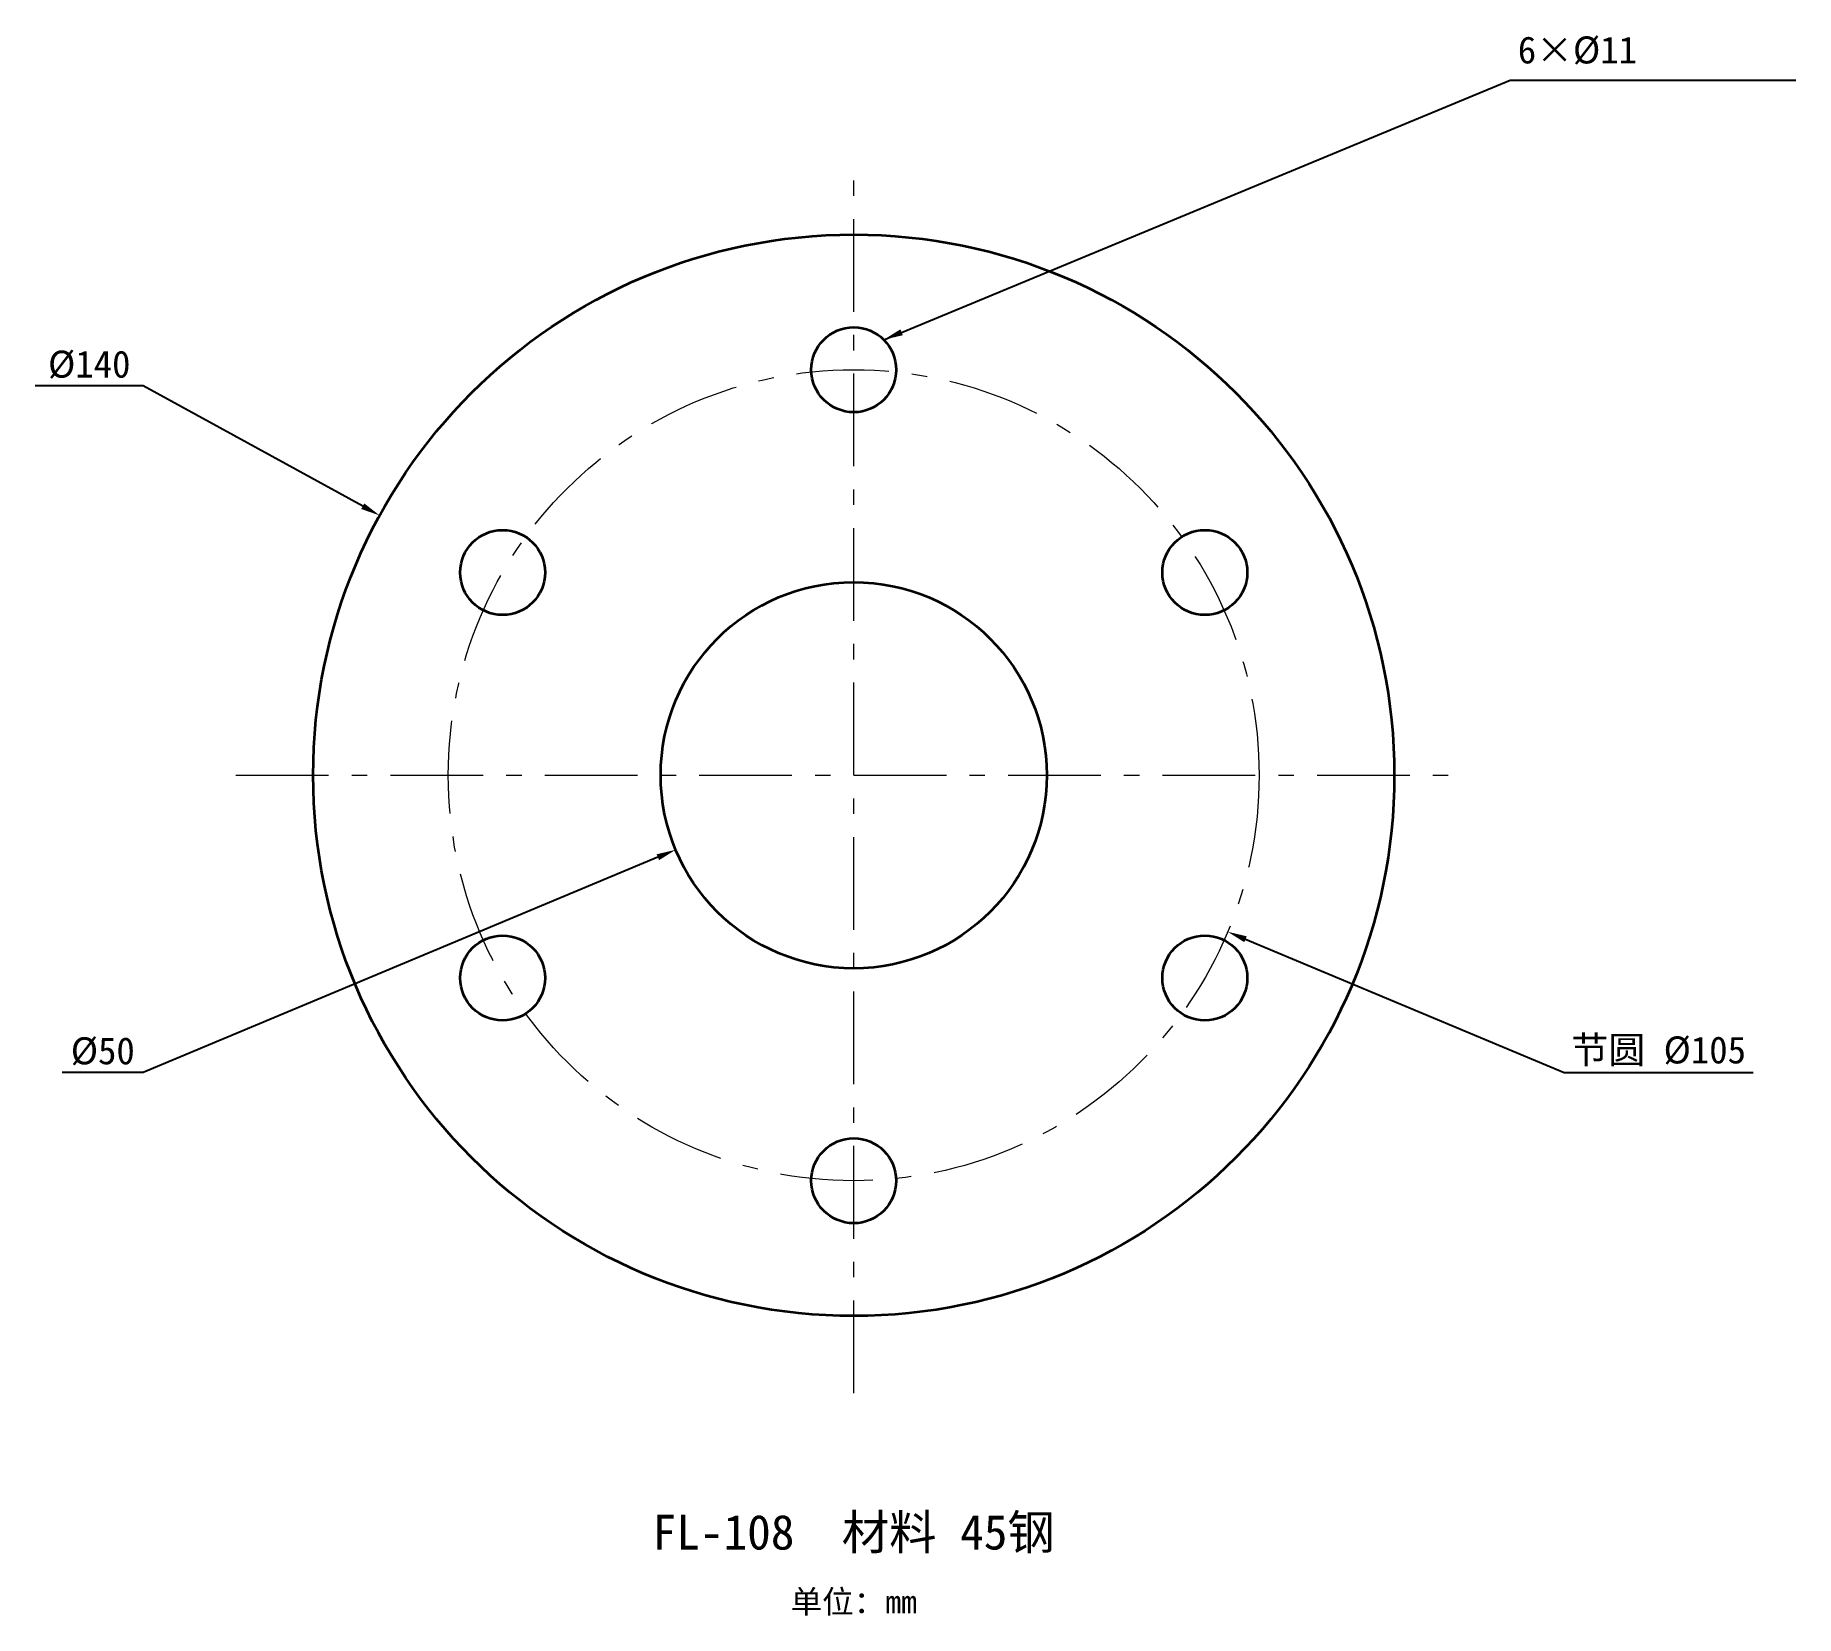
# Model space of a CAD drawing. Header units: millimetres. Extents: x -106 to 122, y -109 to 96.
import ezdxf
from ezdxf.enums import TextEntityAlignment as Align

# ---------------------------------------------------------------- set-up
doc = ezdxf.new("R2010")
doc.units = ezdxf.units.MM
doc.linetypes.add('CENTER', pattern=[20, 12, -3, 2, -3])
for name, color, linetype, lineweight in [('BOLT_HOLES', 7, 'CONTINUOUS', 35), ('BORE', 7, 'CONTINUOUS', 35), ('CENTER', 7, 'CENTER', 18), ('DIMENSIONS', 7, 'CONTINUOUS', 18), ('NOTES', 7, 'CONTINUOUS', 25), ('OUTLINE', 7, 'CONTINUOUS', 35)]:
    doc.layers.add(name, color=color, linetype=linetype, lineweight=lineweight)
doc.styles.add('CN', font='simsun.ttc')
doc.dimstyles.new('FLANGE_DIM', dxfattribs={"dimtxt": 3.5, "dimasz": 2.5, "dimexe": 1.25, "dimexo": 0.625, "dimgap": 1, "dimtad": 1, "dimtih": 1, "dimtoh": 1, "dimdec": 0, "dimtxsty": 'CN', "dimcen": 0, "dimclrd": 7, "dimclre": 7, "dimclrt": 7, "dimazin": 3, "dimtfac": 1, "dimtofl": 0, "dimtmove": 1, "dimatfit": 3})

msp = doc.modelspace()

# ---------------------------------------------------------------- linework, layer by layer
at = {"layer": 'BOLT_HOLES'}
for centre in [(0, 52.5), (-45.47, 26.25), (45.47, 26.25), (-45.47, -26.25), (45.47, -26.25), (0, -52.5)]:
    msp.add_circle(centre, 5.5, dxfattribs=at)
at = {"layer": 'BORE'}
msp.add_circle((0, 0), 25, dxfattribs=at)
at = {"layer": 'CENTER', "linetype": 'CENTER'}
for p, q in [((0, -80), (0, 80)), ((-80, 0), (80, 0))]:
    msp.add_line(p, q, dxfattribs=at)
msp.add_circle((0, 0), 52.5, dxfattribs=at)
at = {"layer": 'OUTLINE'}
msp.add_circle((0, 0), 70, dxfattribs=at)

# ---------------------------------------------------------------- texts
at = {"layer": 'DIMENSIONS', "insert": (86, 92), "char_height": 3.5, "attachment_point": 7, "style": 'CN'}
msp.add_mtext('6×Ø11', dxfattribs=at)
at = {"layer": 'NOTES', "style": 'CN'}
for s, height, p in [('FL-108  材料 45钢', 4.5, (0, -98)), ('单位：mm', 3, (0, -107))]:
    msp.add_text(s, height=height, dxfattribs=at).set_placement(p, align=Align.MIDDLE_CENTER)

# ---------------------------------------------------------------- dimensions: what is measured, and where the dimension line sits
at = {"layer": 'DIMENSIONS'}
for radius, location in [(70, (-92, 50.4)), (25, (-92, -38.5))]:
    msp.add_diameter_dim(center=(0, 0), radius=radius, location=location, dimstyle='FLANGE_DIM', dxfattribs=at).render()
msp.add_diameter_dim(center=(0, 0), radius=52.5, location=(92, -38.5), text='节圆 <>', dimstyle='FLANGE_DIM', dxfattribs=at).render()

# ---------------------------------------------------------------- leaders
msp.add_leader([(3.89, 56.39), (85, 90), (122, 90)], dimstyle='FLANGE_DIM', dxfattribs=at)

doc.saveas('drawing.dxf')
